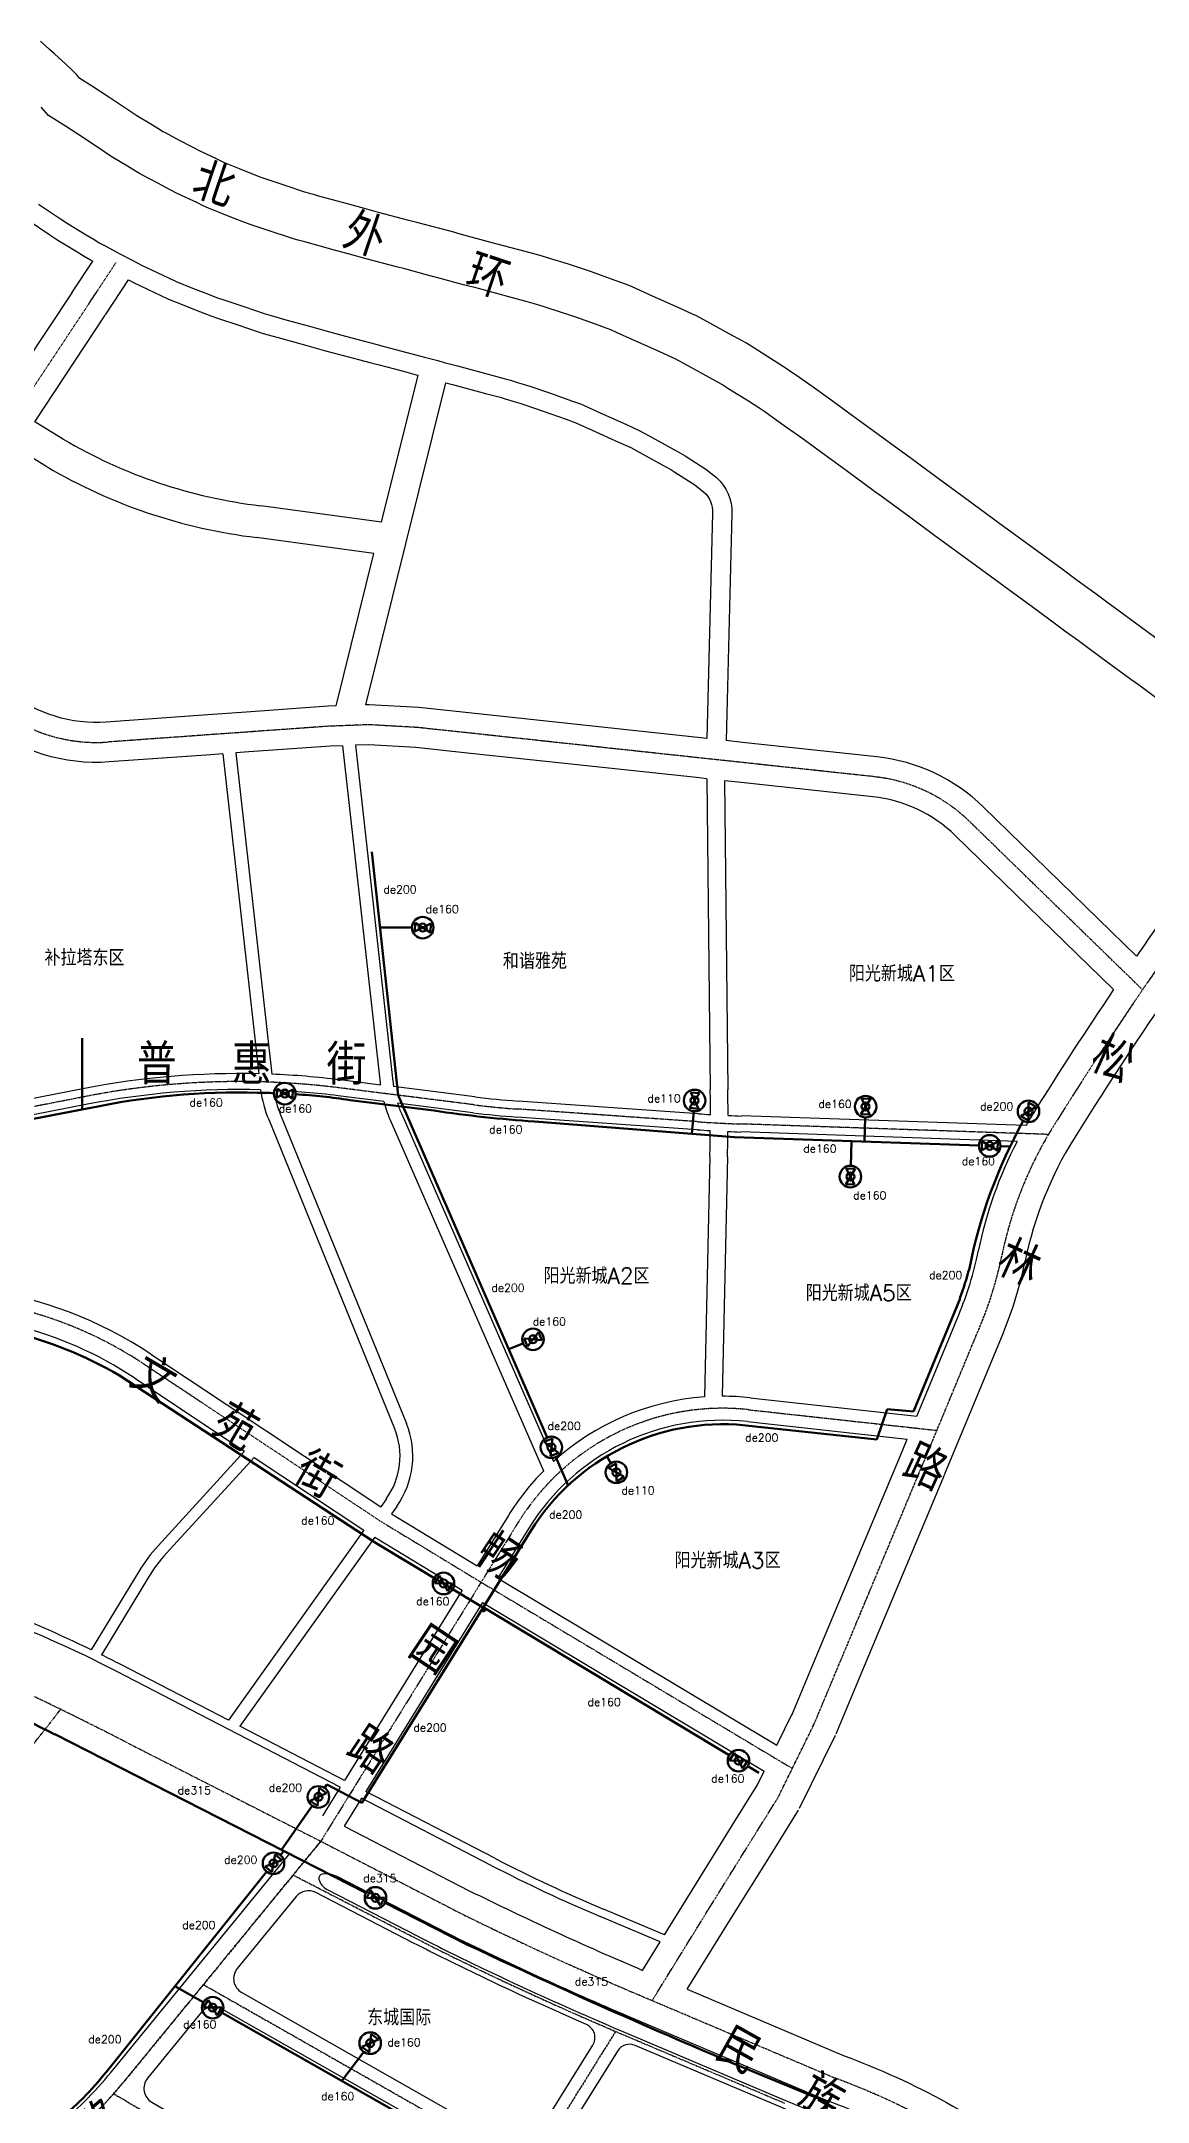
# Model space of a CAD drawing. Header units: millimetres. Extents: x 429861 to 37403537, y 4398138 to 8816131.
# Drawn here: x 445420 to 446804, y 4404598 to 4407173 of the extents above; entities that cross this region are included whole.
import ezdxf

# ---------------------------------------------------------------- set-up
doc = ezdxf.new("R2010")
doc.units = ezdxf.units.MM
doc.linetypes.add('CENTER', pattern=[2, 1.25, -0.25, 0.25, -0.25])
for name, color, linetype in [('中心线', 55, 'CENTER'), ('路名', 21, 'Continuous'), ('路网', 253, 'Continuous')]:
    doc.layers.add(name, color=color, linetype=linetype)
for name, color, linetype, lineweight in [('燃气周边建筑', 211, 'Continuous', 30), ('燃气标注(管)', 111, 'Continuous', 30), ('燃气标注(阀)', 2, 'Continuous', 30), ('燃气管(PE)', 5, 'Continuous', 100), ('燃气阀门(PE)', 6, 'Continuous', 50)]:
    doc.layers.add(name, color=color, linetype=linetype, lineweight=lineweight)
doc.styles.add('HZ', font='rs.shx', dxfattribs={"width": 0.8, "bigfont": 'hztxt.shx'})

# ---------------------------------------------------------------- blocks, each defined once
blk = doc.blocks.new('阀门PE')
at = {"layer": '燃气阀门(PE)'}
for p, q in [((-4.9, -2.8), (-4.9, 2.8)), ((-4.9, -2.8), (4.9, 2.8)), ((-4.9, 2.8), (4.9, -2.8)), ((4.9, 2.8), (4.9, -2.8))]:
    blk.add_line(p, q, dxfattribs=at)
for radius in [6.74, 2.47]:
    blk.add_circle((0, 0), radius, dxfattribs=at)

msp = doc.modelspace()

# ---------------------------------------------------------------- linework, layer by layer
at = {"color": 5, "lineweight": 100}
for p, q in [((445883.7, 4406065.1), (445843.9, 4406065.1)), ((445471.4, 4405837.7), (445471.4, 4405926.8)), ((446022.5, 4405545.5), (446004.7, 4405538.1)), ((445823.4, 4404660.3), (445796.2, 4404623.8))]:
    msp.add_line(p, q, dxfattribs=at)
at = {"layer": '中心线'}
for p, q in [((445479.6, 4406844.4), (445513.8, 4406896.3)), ((445379.7, 4406693.7), (445479.6, 4406844.4)), ((445630.3, 4406306.1), (445503.3, 4406297)), ((445678.2, 4406309.5), (445630.3, 4406306.1)), ((445780.4, 4406316.8), (445678.2, 4406309.5)), ((445830.2, 4406318.6), (445780.4, 4406316.8)), ((445890.4, 4406315.2), (445830.2, 4406318.6)), ((445956, 4406308.2), (445890.4, 4406315.2)), ((446242, 4406277.3), (445956, 4406308.2)), ((446294.1, 4406271.7), (446242, 4406277.3)), ((446462.3, 4406253.6), (446294.1, 4406271.7)), ((446796.9, 4405987.5), (446580.4, 4406198.1)), ((445961.2, 4405843.7), (445792.5, 4405864.9)), ((445476.2, 4405854.1), (445035.1, 4405768)), ((446241, 4405822.5), (446015.7, 4405838.4)), ((446679.4, 4405806.6), (446295.2, 4405819.7)), ((446552, 4405465.9), (446594.9, 4405569.5)), ((445549, 4405519.5), (445842.5, 4405324.5)), ((446304.6, 4405462.6), (446539.9, 4405436.8)), ((446522, 4405393.8), (446552, 4405465.9)), ((446421.8, 4405154.2), (446522, 4405393.8)), ((445842.5, 4405324.5), (445970.2, 4405247)), ((446016.9, 4405322.4), (445970.2, 4405247)), ((445970.2, 4405247), (445813.2, 4404993.5)), ((445970.2, 4405247), (446359.2, 4405014.3)), ((446386.2, 4405069.2), (446421.8, 4405154.2)), ((445403.7, 4405036), (445445.7, 4405089.4)), ((446341.3, 4404977.9), (446386.2, 4405069.2)), ((445526.7, 4405047), (445769.4, 4404923.5)), ((445813.2, 4404993.5), (445769.8, 4404923.4)), ((446309.6, 4404927), (446341.3, 4404977.9)), ((445523.1, 4404622.1), (445769.8, 4404923.4)), ((445769.4, 4404923.5), (445941.5, 4404834.9)), ((446254, 4404837.6), (446309.6, 4404927)), ((446184.2, 4404724.5), (446254, 4404837.6)), ((446166.4, 4404731.7), (446412.6, 4404627.4))]:
    msp.add_line(p, q, dxfattribs=at)
at = {"layer": '中心线', "ltscale": 2}
for p, q in [((445769.8, 4404923.4), (445523.1, 4404622.1)), ((445735.2, 4404881.1), (445888.8, 4404801.9)), ((445623, 4404744.2), (446210, 4404410.3)), ((446138.2, 4404685.6), (446064.9, 4404567.9)), ((446145.9, 4404682.4), (446349.4, 4404596.1)), ((445510.9, 4404607.8), (445647.4, 4404527.6))]:
    msp.add_line(p, q, dxfattribs=at)
at = {"layer": '中心线'}
for centre, radius, start, end in [((445489.1, 4406496.5), 200, 231.7044, 274.0945), ((446440.9, 4406054.7), 200, 45.7923, 83.8481), ((450871.3, 4403207.1), 4932.6, 141.8223, 148.0481), ((445667.9, 4404872.7), 1000, 82.8393, 101.0514), ((446085.8, 4406835.9), 1000, 262.8393, 265.9782), ((446346.2, 4407318.8), 1500, 265.9782, 268.0537), ((447106.2, 4405555.4), 495.3, 148.0481, 168.4364), ((446162.5, 4405748.5), 468, 337.5139, 348.4364), ((445270.7, 4405100.2), 503.2, 56.4232, 106.799), ((446272, 4405164.4), 300, 83.7435, 148.225), ((443425.9, 4400955.5), 4599.3, 62.8221, 64.8357), ((447832.6, 4408662.6), 4269.5, 243.7079, 247.0292), ((446096, 4403767.8), 916, 52.6703, 69.7818), ((445136.2, 4404938.9), 500, 308.8294, 320.6906)]:
    msp.add_arc(centre, radius, start, end, dxfattribs=at)
at = {"layer": '中心线', "ltscale": 2}
for centre, radius, start, end in [((447263.1, 4407468.6), 3000, 242.7354, 244.4825), ((447833, 4408662.6), 4323, 244.4826, 247.0292), ((445136.2, 4404938.9), 500, 308.8294, 320.6906)]:
    msp.add_arc(centre, radius, start, end, dxfattribs=at)
at = {"layer": '燃气管(PE)'}
for p, q in [((445833.7, 4406159.9), (445866.5, 4405855.6)), ((445095, 4405765.4), (445480, 4405839.4)), ((445806.3, 4405849.6), (445911, 4405836.5)), ((445866.5, 4405855.6), (446052.7, 4405428)), ((446236, 4405835.5), (446233.7, 4405807.3)), ((446037.1, 4405822.9), (446286.8, 4405803.1)), ((446450.4, 4405827.9), (446449.4, 4405797.7)), ((446286.8, 4405803.1), (446592.5, 4405792.9)), ((446432.2, 4405767.5), (446433.3, 4405798.2)), ((446619.4, 4405792), (446631.3, 4405791.6)), ((446510.5, 4405460.5), (446568.8, 4405601.8)), ((445518.1, 4405505.4), (445836.9, 4405297)), ((446477.6, 4405463.3), (446464.9, 4405425.5)), ((446477.6, 4405463.3), (446510.5, 4405460.5)), ((446289.3, 4405444.1), (446464.9, 4405425.5)), ((446063.4, 4405403.2), (446078.8, 4405367.9)), ((446132.3, 4405395.8), (446127.2, 4405404.4)), ((446027.1, 4405302.6), (445821, 4404971.4)), ((445836.9, 4405297), (445971.9, 4405216)), ((445973.8, 4405214.9), (446280.3, 4405031)), ((445970.7, 4405212), (445973.4, 4405210.3)), ((445973.4, 4405210.3), (445975.5, 4405213.8)), ((445437.3, 4405057), (445826.1, 4404858.7)), ((446303.5, 4405017.1), (446317.2, 4405008.9)), ((445774.4, 4404989.8), (445777.1, 4404994.2)), ((445777.1, 4404994.2), (445821, 4404971.4)), ((445759.1, 4404967.7), (445720.5, 4404912.6)), ((445719.2, 4404906.1), (445723.3, 4404911.1)), ((445501.7, 4404635.3), (445702, 4404885.3)), ((445850.1, 4404846.5), (445953.3, 4404793.9)), ((445622.9, 4404722.1), (445587.3, 4404742.2)), ((446196.1, 4404396.9), (445646.3, 4404708.8))]:
    msp.add_line(p, q, dxfattribs=at)
for centre, radius, start, end in [((445666.6, 4404963.6), 895.4, 88.4472, 102.0251), ((445680.9, 4404994.4), 864.4, 87.9859, 89.3441), ((445680.9, 4404994.4), 864.4, 81.662, 86.1997), ((446149.4, 4407450.5), 1631.6, 261.5975, 266.0514), ((447205.5, 4405515.5), 637.1, 151.0819, 168.8217), ((445939, 4405820.4), 666.6, 340.8661, 344.2153), ((445264.7, 4405072.6), 501.5, 59.6483, 93.4479), ((446272.8, 4405161), 283.6, 86.6626, 150.0415), ((444870, 4403943.7), 1249.4, 62.9971, 77.3674), ((449627.5, 4412581.4), 8610.7, 244.74186, 247.99938), ((445226.4, 4404849.5), 348.8, 307.6622, 322.1232)]:
    msp.add_arc(centre, radius, start, end, dxfattribs=at)
at = {"layer": '路网'}
for p, q in [((445458.7, 4406858.2), (445484.9, 4406897.9)), ((445500.5, 4406830.7), (445529.4, 4406874.5)), ((445369.4, 4406723.5), (445458.8, 4406858.3)), ((445412.1, 4406697.3), (445500.4, 4406830.6)), ((445826.2, 4406343.4), (445926.1, 4406746.1)), ((445845.7, 4406571.6), (445891.3, 4406755.5)), ((445448.3, 4406675.2), (445412.1, 4406697.3)), ((445427.3, 4406641.1), (445389.7, 4406664.1)), ((445845.7, 4406571.6), (445694.8, 4406592.2)), ((445836, 4406532.6), (445689.4, 4406552.6)), ((445788.8, 4406342.1), (445836, 4406532.6)), ((445647.4, 4406282.2), (445692.2, 4405882.4)), ((445663.4, 4406283.4), (445708.4, 4405881.9)), ((445797, 4406292.4), (445844, 4405871)), ((445813, 4406293), (445859.9, 4405872.8)), ((446252.5, 4406251), (446256.6, 4405862.3)), ((446274.5, 4406248.7), (446278.6, 4405862.5)), ((445474.3, 4405863.9), (445064.5, 4405783.9)), ((445844.3, 4405868.4), (445793.8, 4405874.8)), ((445962.4, 4405853.6), (445860.8, 4405866.4)), ((445478.1, 4405844.3), (445059.6, 4405762.6)), ((445848.4, 4405847.8), (445791.3, 4405855)), ((445959.9, 4405833.8), (445865.8, 4405845.6)), ((446241.7, 4405832.5), (446016.4, 4405848.3)), ((445704.6, 4405825.1), (445862, 4405439.3)), ((445719.4, 4405831.2), (445876.8, 4405445.4)), ((445856.2, 4405825.7), (446048.3, 4405386.2)), ((445870.9, 4405832.1), (446060.6, 4405398)), ((446240.3, 4405812.5), (446015, 4405828.4)), ((446640.3, 4405798), (446294.9, 4405809.7)), ((446651.1, 4405817.6), (446295.6, 4405829.7)), ((446256.1, 4405779.1), (446249.3, 4405478.6)), ((446278.1, 4405778.6), (446271.3, 4405479.4)), ((446524.3, 4405477.4), (446567.2, 4405581)), ((446579.8, 4405454.4), (446622.6, 4405558)), ((445557.3, 4405531.9), (445844.6, 4405341.2)), ((445537.4, 4405502), (445674.5, 4405410.9)), ((446306.3, 4405477.5), (446514.8, 4405454.7)), ((446514.8, 4405454.7), (446524.3, 4405477.4)), ((446303, 4405447.7), (446502.8, 4405425.8)), ((446549.7, 4405382.3), (446579.7, 4405454.4)), ((446494.3, 4405405.3), (446502.8, 4405425.8)), ((445674.5, 4405410.9), (445566.4, 4405292.6)), ((445686.3, 4405403.1), (445576.8, 4405283.2)), ((445686.3, 4405403.1), (445823.7, 4405311.9)), ((446394.1, 4405165.8), (446494.3, 4405405.4)), ((446449.5, 4405142.6), (446549.7, 4405382.2)), ((445851.7, 4405351.1), (445844.6, 4405341.2)), ((445864.7, 4405341.8), (445858.1, 4405332.6)), ((445858.1, 4405332.6), (445965.3, 4405267.6)), ((446004.2, 4405330.3), (445965.3, 4405267.6)), ((445823.7, 4405311.9), (445654.2, 4405074.5)), ((445837.2, 4405303.2), (445668.6, 4405067)), ((445837.2, 4405303.2), (445946.4, 4405237)), ((446029.7, 4405314.5), (445991, 4405252.1)), ((445542.3, 4405260.4), (445482.9, 4405162.5)), ((445554.3, 4405253.2), (445495.5, 4405156.4)), ((445991, 4405252.1), (446340, 4405043.3)), ((445946.4, 4405237), (445799.2, 4404999.4)), ((445972.1, 4405221.5), (445826, 4404985.6)), ((445972.1, 4405221.5), (446324.1, 4405010.9)), ((446358.5, 4405080.8), (446394.1, 4405165.8)), ((445654.2, 4405074.5), (445519.6, 4405144.1)), ((446413.8, 4405057.6), (446449.5, 4405142.6)), ((445793.9, 4404990.9), (445515, 4405135.3)), ((445799.2, 4404999.4), (445668.6, 4405067)), ((446340, 4405043.3), (446359.2, 4405082.4)), ((446368.2, 4404964.7), (446413.1, 4405055.9)), ((446314.4, 4404991.2), (446324.1, 4405010.9)), ((445793.9, 4404990.9), (445771.8, 4404955.1)), ((445987.4, 4404902), (445826, 4404985.6)), ((446284.1, 4404942.8), (446315.8, 4404993.8)), ((445820.7, 4404977.1), (445799, 4404942.1)), ((445982.8, 4404893.2), (445820.7, 4404977.1)), ((446335.1, 4404911.1), (446366.8, 4404962.1)), ((446228.5, 4404853.5), (446284.1, 4404942.8)), ((446279.4, 4404821.8), (446335.1, 4404911.1)), ((446194, 4404797.6), (446119.1, 4404829.2)), ((446199.3, 4404806.2), (446123, 4404838.5)), ((446199.3, 4404806.2), (446228.4, 4404853.4)), ((446227.9, 4404738.3), (446279.5, 4404821.8)), ((446172, 4404762), (446194, 4404797.6))]:
    msp.add_line(p, q, dxfattribs=at)
at = {"layer": '路网', "ltscale": 3, "flags": 128}
for points in [[(446818, 4406423.5), (446788.2, 4406445.4), (446767.6, 4406460.5), (446752.5, 4406471.7), (446737.3, 4406482.9), (446715.4, 4406499), (446694.7, 4406514.2), (446682.6, 4406523.1), (446625, 4406565.2, 0.000148), (446625, 4406565.2), (446571.2, 4406604.5), (446541.5, 4406626.3), (446505.9, 4406652.5), (446497.4, 4406658.7, 0.000121), (446497.4, 4406658.7), (446461.8, 4406684.8), (446434.4, 4406704.8), (446406.2, 4406725.4), (446383.8, 4406741.3), (446371.3, 4406750.1), (446365.6, 4406754.1), (446358.7, 4406759), (446351.3, 4406764), (446336.4, 4406773.4), (446310.9, 4406789.6), (446301.8, 4406795.4), (446297.3, 4406797.9), (446280.4, 4406807.2), (446257, 4406820), (446239.3, 4406829.7), (446234.5, 4406831.9), (446217.4, 4406839.6), (446184.6, 4406854.4), (446163.7, 4406863.7), (446155.3, 4406867.5), (446143.6, 4406871.9), (446137.8, 4406874), (446108.1, 4406884.5), (446081.8, 4406893.5), (446072.8, 4406896.2), (446064.1, 4406898.9), (446052, 4406902.7), (446042.4, 4406905.3), (446025.2, 4406909.9), (445982.3, 4406921.5), (445965.7, 4406926), (445957.7, 4406928.1), (445940.9, 4406932.7), (445935.9, 4406934), (445918.4, 4406938.6), (445890, 4406946.2), (445879.6, 4406948.9), (445842, 4406958.9), (445824.2, 4406963.6), (445801.3, 4406970), (445765.7, 4406979.8), (445762.3, 4406980.8), (445757.5, 4406982.1), (445751.4, 4406983.8), (445749.7, 4406984.3), (445725.4, 4406992.5), (445700.3, 4407000.8), (445695.3, 4407002.5), (445681.4, 4407008), (445668.1, 4407013.2), (445653.6, 4407019), (445648.6, 4407021.4), (445640.2, 4407025.4), (445618, 4407035.8), (445608.6, 4407040.7), (445594, 4407048.5), (445574.8, 4407058.6), (445572.5, 4407059.7), (445569.3, 4407061.7), (445559.2, 4407067.8), (445539.9, 4407079.5), (445533.4, 4407083.9), (445504.9, 4407103), (445483.1, 4407117.1, 0.000017), (445483.1, 4407117.1), (445468.6, 4407126.4), (445464.3, 4407131.1), (445459.4, 4407136.4), (445451.1, 4407144), (445436.9, 4407157), (445430.8, 4407162.6), (445419.5, 4407172.8)], [(446813.3, 4406352.5), (446793, 4406367.5), (446782.5, 4406375.1), (446752.7, 4406397), (446732.1, 4406412.2), (446716.9, 4406423.3, -0.000115), (446716.9, 4406423.4), (446701.7, 4406434.5, -0.000055), (446701.7, 4406434.5), (446679.8, 4406450.6), (446659.1, 4406465.9), (446647.1, 4406474.7), (446589.6, 4406516.7), (446535.7, 4406556.1), (446506, 4406577.9), (446470.4, 4406604.1), (446461.9, 4406610.3), (446426.4, 4406636.3), (446399, 4406656.4), (446371.2, 4406676.7), (446349.2, 4406692.3), (446336.8, 4406701), (446331.1, 4406705), (446324.7, 4406709.6), (446318.4, 4406713.8), (446304.3, 4406722.8), (446278.7, 4406739), (446270.9, 4406743.9), (446268.1, 4406745.5), (446251.5, 4406754.6), (446228.2, 4406767.4), (446212.6, 4406776), (446209.9, 4406777.2), (446192.8, 4406784.9), (446159.9, 4406799.7), (446139.2, 4406809), (446132.4, 4406812), (446123, 4406815.6), (446117.8, 4406817.4), (446088.4, 4406827.8), (446063.2, 4406836.4), (446055.1, 4406838.9), (446046.4, 4406841.6), (446035.1, 4406845.1), (446026.6, 4406847.4), (446009.6, 4406852), (445966.7, 4406863.6), (445950, 4406868.1), (445942.1, 4406870.2), (445925.4, 4406874.7), (445920.5, 4406876), (445903.1, 4406880.6), (445874.6, 4406888.2), (445864.3, 4406890.9), (445826.5, 4406900.9), (445808.4, 4406905.8), (445785.3, 4406912.1), (445749.7, 4406922), (445746.3, 4406922.9), (445741.5, 4406924.2), (445733.9, 4406926.4), (445730.7, 4406927.4), (445706.4, 4406935.6), (445681.3, 4406943.9), (445674.8, 4406946.1), (445659.4, 4406952.2), (445646.1, 4406957.4), (445629.4, 4406964), (445622.7, 4406967.3), (445614.6, 4406971.1), (445591.2, 4406982.1), (445580.6, 4406987.7), (445566, 4406995.4), (445546.8, 4407005.5), (445543, 4407007.5), (445538.2, 4407010.4), (445528.1, 4407016.5), (445507.7, 4407028.9), (445500, 4407034), (445472, 4407052.9), (445450.6, 4407066.6), (445429.5, 4407080.2), (445420.1, 4407090.5)], [(445799, 4404942.1), (445955.4, 4404861.5, 0.014062), (446172, 4404762, 0.014062)], [(445221.9, 4404420.3, 0.076704), (445348.6, 4404493.6), (445437.2, 4404564.9, 0.0518), (445507.6, 4404634.8), (445731.6, 4404908.3)]]:
    msp.add_lwpolyline(points, format="xyb", dxfattribs=at)
at = {"layer": '路网'}
for points in [[(445185.5, 4407157.7), (445198.8, 4407140.6), (445207.6, 4407130.2), (445220.4, 4407115.3), (445228.5, 4407105.9), (445236.1, 4407097.1), (445253.8, 4407078.3), (445262.3, 4407069.2), (445269.1, 4407062.5), (445280.2, 4407051.7), (445293.1, 4407039.1), (445306.7, 4407026.7), (445312.8, 4407021.1), (445327, 4407008.2), (445329.6, 4407005.8), (445348.7, 4406984.8), (445383.4, 4406962.4), (445403.8, 4406949.3), (445431, 4406931), (445441.1, 4406924.3), (445463.9, 4406910.5), (445473.9, 4406904.4), (445481.9, 4406899.5), (445484.9, 4406897.9)], [(445529.4, 4406874.5), (445535.7, 4406871.1), (445561.9, 4406858.8), (445569.1, 4406855.4), (445579.3, 4406850.4), (445600.7, 4406842), (445614, 4406836.8), (445632.4, 4406829.5), (445642, 4406826.3), (445667.1, 4406817.9), (445691.4, 4406809.8), (445697.7, 4406807.7), (445708.5, 4406804.7), (445716.6, 4406802.5), (445752.3, 4406792.6), (445775.8, 4406786.1), (445794.6, 4406781.1), (445832.6, 4406771), (445842.9, 4406768.3), (445871.3, 4406760.8), (445888.8, 4406756.1), (445891.3, 4406755.5)]]:
    msp.add_lwpolyline(points, dxfattribs=at)
for points in [[(445417, 4406969.3), (445444.4, 4406950.9), (445454, 4406944.5), (445476.3, 4406931), (445486.4, 4406924.9), (445493.7, 4406920.4), (445500.2, 4406917), (445519.4, 4406906.9), (445533.9, 4406899.2), (445546.5, 4406892.6), (445572.1, 4406880.6), (445579.5, 4406877.1), (445589, 4406872.4), (445609.5, 4406864.4), (445622.8, 4406859.1), (445640.6, 4406852.1), (445649.6, 4406849.1), (445674.7, 4406840.7), (445699, 4406832.6), (445704.7, 4406830.7), (445714.9, 4406827.9), (445723, 4406825.6), (445758.7, 4406815.8), (445782.1, 4406809.3), (445800.8, 4406804.3), (445838.7, 4406794.2), (445849, 4406791.5), (445877.5, 4406784), (445894.9, 4406779.3), (445899.6, 4406778.1), (445916.1, 4406773.7), (445924, 4406771.5), (445940.7, 4406767), (445983.6, 4406755.5), (446000.3, 4406750.9), (446007.1, 4406749.1), (446016.9, 4406746), (446025.6, 4406743.3), (446032.3, 4406741.3), (446055.6, 4406733.3), (446084.6, 4406723.1), (446094.2, 4406719.6), (446098.2, 4406717.8), (446118.9, 4406708.5), (446151.7, 4406693.7), (446167.9, 4406686.4), (446180.1, 4406679.7), (446203.5, 4406666.9), (446219.4, 4406658.2), (446225.1, 4406654.5), (446251.2, 4406638), (446264.2, 4406627.7, -0.226414), (446283.6, 4406582.3), (446276.3, 4406298.8)], [(445926.1, 4406746.1), (445934.4, 4406743.9), (445977.3, 4406732.3), (445994, 4406727.8), (446000.4, 4406726), (446009.9, 4406723.1), (446018.6, 4406720.4), (446024.9, 4406718.5), (446047.7, 4406710.7), (446076.5, 4406700.5), (446085.2, 4406697.3), (446088.4, 4406695.9), (446109, 4406686.6), (446141.9, 4406671.8), (446157.2, 4406664.9), (446168.6, 4406658.7), (446192, 4406645.8), (446207.2, 4406637.5), (446212.3, 4406634.3), (446237.3, 4406618.4), (446248.7, 4406609.3, -0.223545), (446259.6, 4406583.1), (446252.3, 4406301.4)]]:
    msp.add_lwpolyline(points, format="xyb", dxfattribs=at)
at = {"layer": '路网', "flags": 128}
for points in [[(445788.8, 4406342.1), (445779, 4406341.8), (445676.4, 4406334.4), (445628.5, 4406331), (445501.6, 4406321.9, -0.187101), (445380.6, 4406359.1), (445251, 4406461.5)], [(446227.9, 4404738.3), (446424, 4404655.2, -0.074609), (446670.1, 4404519.9), (446993.1, 4404273.6, 0.385381), (447026.5, 4404276.4), (447203.4, 4404465.9, 0.192166), (447411.8, 4405001.3, -0.177684), (447623.4, 4405593.3, 0.350363), (447624, 4405624.5), (447007.7, 4406430.2)], [(445647.4, 4406282.2), (445632.1, 4406281.1), (445505.1, 4406272.1, -0.187101), (445349.6, 4406319.9), (445222.7, 4406420.1)], [(446252.3, 4406301.4), (446244.7, 4406302.2), (445958.6, 4406333, 0.000004), (445958.6, 4406333), (445892.5, 4406340.1), (445830.4, 4406343.6), (445826.2, 4406343.4)], [(446789.4, 4406029.6), (446597.8, 4406216, 0.167593), (446465, 4406278.4), (446296.8, 4406296.6), (446276.3, 4406298.8)], [(446760.8, 4405987.7), (446562.9, 4406180.2, 0.167593), (446459.7, 4406228.7), (446291.4, 4406246.9), (446274.5, 4406248.7)], [(446959.1, 4404224.1), (446633.7, 4404472.2, 0.075005), (446402, 4404599.4), (446155.1, 4404704, -0.014508), (445928.4, 4404808), (445790.1, 4404879.2, 0.16231), (445771.4, 4404882.1, 0.439713), (445767.4, 4404875.9, 0.213377), (445777.6, 4404863.2), (445890.4, 4404805, 0.007624), (445972.3, 4404764.4, 0.011112), (446147.3, 4404685.6), (446350.8, 4404599.3, 0.005842), (446415.7, 4404572.7, -0.063867), (446608.5, 4404466.1), (446620.3, 4404457.4), (446943.4, 4404210.9, 0.288489), (446964.7, 4404208.9, 0.29113), (446959.1, 4404224.1)], [(445866.9, 4404388.2, 0.41836), (445895.3, 4404390.4), (445983.4, 4404494.7, 0.469311), (445978, 4404525), (445645.7, 4404714, 0.365573), (445620.3, 4404709.3), (445553.1, 4404627.1, 0.460383), (445558.4, 4404597.2), (445655, 4404540.5, -0.046201), (445866.9, 4404388.2)]]:
    msp.add_lwpolyline(points, format="xyb", dxfattribs=at)
for points in [[(445797, 4406292.4), (445781.7, 4406291.8), (445680, 4406284.6), (445663.4, 4406283.4)], [(446252.5, 4406251), (446239.4, 4406252.5), (445953.3, 4406283.3), (445888.4, 4406290.3), (445829.9, 4406293.5), (445813, 4406293)]]:
    msp.add_lwpolyline(points, dxfattribs=at)
at = {"layer": '路网', "ltscale": 2, "const_width": 0.00001}
for points in [[(445397.7, 4405144.3, -0.017856), (445496.4, 4405097.6), (445771.8, 4404955.1)], [(445060.2, 4404675.6), (445078.1, 4404689, 0.013388), (445083.2, 4404693), (445147.5, 4404746.6, 0.052404), (445377.2, 4404982.8), (445413.1, 4405028.6), (445437.8, 4405059.9)], [(445437.8, 4405059.9, -0.005912), (445468.8, 4405044.3), (445731.6, 4404908.3)]]:
    msp.add_lwpolyline(points, format="xyb", dxfattribs=at)
at = {"layer": '路网', "flags": 128}
for points in [[(445968, 4404755.4, -0.007624), (445885.8, 4404796.1), (445763.5, 4404859.2, 0.353899), (445738.9, 4404854.1), (445665.3, 4404764.2, 0.464587), (445670.9, 4404734.2), (446004.2, 4404544.6, 0.361182), (446029.4, 4404549.1), (446052.8, 4404576.7), (446109.8, 4404668.3, 0.457422), (446101.7, 4404694.3, -0.008489)], [(446234.5, 4404410.2, 0.417901), (446262.8, 4404414), (446285.2, 4404443.7), (446358.9, 4404562.5, 0.46065), (446350.6, 4404588.6, -0.000333), (446346.9, 4404590.1), (446162.9, 4404668.1, 0.369302), (446140.6, 4404661.1), (446077.1, 4404559), (446060.7, 4404539.7, 0.469311), (446066.1, 4404509.4), (446218.3, 4404422.8)]]:
    msp.add_lwpolyline(points, format="xyb", close=True, dxfattribs=at)
at = {"layer": '路网'}
for centre, radius, start, end in [((445769.9, 4407223.4), 635.6, 239.5619, 263.1825), ((445769.9, 4407223.4), 675.6, 239.5619, 263.1825), ((450871.3, 4403207.1), 4962.6, 142.1689, 145.3374), ((450882.5, 4403199.7), 4916.1, 142.1597, 148.0439), ((450871.3, 4403207.1), 4962.6, 145.9233, 148.0481), ((445667.9, 4404872.7), 1010, 88.6211, 101.0514), ((445667.9, 4404872.7), 990, 88.4586, 101.0514), ((445850.9, 4405884.8), 158, 188.186, 202.1935), ((445667.9, 4404872.7), 1010, 82.8393, 87.704), ((445667.9, 4404872.7), 990, 82.8393, 87.516), ((445850.9, 4405884.8), 142, 189.3497, 202.1935), ((446000, 4405888.6), 157, 186.4243, 187.3661), ((446000, 4405888.6), 141, 186.4243, 189.0575), ((443767.8, 4405835.8), 2489, 359.9019, 0.6099), ((443767.8, 4405835.8), 2511, 359.8763, 0.6099), ((446000, 4405888.6), 157, 195.0629, 203.616), ((446000, 4405888.6), 141, 197.7459, 203.616), ((446085.8, 4406835.9), 1010, 262.8393, 265.9782), ((446085.8, 4406835.9), 990, 262.8393, 265.9782), ((447106.2, 4405555.4), 525.3, 148.0481, 150.0557), ((446346.2, 4407318.8), 1510, 265.9782, 266.6012), ((446346.2, 4407318.8), 1490, 265.9782, 266.5599), ((443767.8, 4405835.8), 2489, 358.6955, 359.4409), ((443767.8, 4405835.8), 2511, 358.6955, 359.4196), ((446346.2, 4407318.8), 1510, 267.4367, 268.0537), ((446346.2, 4407318.8), 1490, 267.407, 268.0537), ((447106.2, 4405555.4), 525.3, 152.4995, 168.4364), ((447106.2, 4405555.4), 465.3, 148.0481, 168.4364), ((446162.5, 4405748.5), 438, 337.5139, 348.4364), ((446162.5, 4405748.5), 498, 337.5139, 348.4364), ((445270.7, 4405100.3), 518.2, 56.423, 106.7813), ((445270.8, 4405100.4), 482, 56.4192, 95.4546), ((446272, 4405164.4), 315, 94.1267, 132.1298), ((446272, 4405164.4), 315, 83.7435, 90.1171), ((446272, 4405164.4), 285, 83.7435, 148.225), ((445776.8, 4405404.6), 92, 324.4784, 22.1934), ((445776.8, 4405404.6), 108, 324.4784, 22.1934), ((446272, 4405164.4), 315, 135.2285, 148.225), ((445719.2, 4405153), 207, 137.5824, 148.7357), ((445719.2, 4405153), 193, 137.5824, 148.7357), ((444795.7, 4403745.4), 1565, 62.6376, 75.9784), ((444795.7, 4403745.4), 1575, 64.1319, 73.811), ((444795.7, 4403745.4), 1575, 62.6376, 63.6206), ((446869, 4406605.4), 1928, 242.6376, 247.1117), ((446869, 4406605.4), 1918, 242.6376, 247.1117)]:
    msp.add_arc(centre, radius, start, end, dxfattribs=at)

# ---------------------------------------------------------------- block references
at = {"layer": '燃气阀门(PE)'}
for p, xscale, yscale, zscale, rotation in [((445897.2, 4406065.1), 1.999999999985823, 1.999999999985818, 1.999999999985823, 356.9265369022047), ((445724.8, 4405857.7), 1.999999999985823, 1.999999999985823, 1.999999999985823, 356.9265369022047), ((446237, 4405849), 1.999999999764793, 1.999999999764793, 1.999999999764793, 265.4795060954275), ((446450.8, 4405841.4), 2.000000000070291, 2.000000000070291, 2.000000000070291, 268.0840859728781), ((446654.4, 4405835.4), 1.999999999558998, 1.999999999558998, 1.999999999558998, 240.9743712292484), ((446605.9, 4405792.4), 2.000000000003967, 2.000000000003967, 2.000000000003967, 358.0840859798013), ((446431.8, 4405754), -2.000000000989417, 2.000000000025387, 2.000000000070291, 268.0840859837697), ((446035, 4405550.6), 1.999999999923073, 2.000000000035878, 2.000000000003967, 23.67558491284877), ((446058, 4405415.6), 2.000000000016299, 2.000000000016299, 2.000000000016299, 293.5214820975844), ((446139.3, 4405384.3), 2.000000000372499, 2.000000000372499, 2.000000000372499, 120.8822187328147), ((445923.2, 4405245.5), 2.000000000020938, 2.000000000020947, 2.000000000020938, 329.0387995760191), ((446291.9, 4405024), 2.000000000020938, 2.000000000020938, 2.000000000020938, 329.0387995760191), ((445766.8, 4404978.7), 1.999999999809355, 1.999999999809355, 1.999999999809355, 234.9582538685085), ((445710.6, 4404895.7), 2.000000000115796, 2.000000000115796, 2.000000000115796, 50.44674830471123), ((445838.1, 4404852.6), 2.000000000037073, 2.000000000037073, 2.000000000037073, 332.9872165396782), ((445634.6, 4404715.4), 1.999999999808118, 1.999999999808118, 1.999999999808118, 330.4320785748553), ((445831.5, 4404671), 2.000000000261307, 2.000000000679486, 1.999999999808118, 234.0256721261817)]:
    msp.add_blockref('阀门PE', p, dxfattribs=dict(at, xscale=xscale, yscale=yscale, zscale=zscale, rotation=rotation))

# ---------------------------------------------------------------- texts
at = {"layer": '燃气周边建筑', "style": 'HZ'}
for s, p in [('补拉塔东区', (445424.4, 4406017.4)), ('和谐雅苑', (445997.4, 4406013.3)), ('阳光新城A1区', (446429.9, 4405997.7)), ('阳光新城A2区', (446048.2, 4405619.9)), ('阳光新城A5区', (446375.9, 4405598.5)), ('阳光新城A3区', (446212, 4405264.3)), ('东城国际', (445827.7, 4404693.2))]:
    msp.add_text(s, height=20, dxfattribs=at).set_placement(p)
at = {"layer": '燃气标注(管)', "style": 'HZ'}
for s, p in [('de200', (445848, 4406107.8)), ('de160', (445605.6, 4405841.4)), ('de160', (445980.2, 4405807.9)), ('de160', (446372.9, 4405783.9)), ('de200', (446530.1, 4405625.8)), ('de200', (445983, 4405609.9)), ('de200', (446300.2, 4405422.7)), ('de160', (445745.2, 4405319.1)), ('de200', (446055.1, 4405326.5)), ('de160', (446103.2, 4405092.3)), ('de200', (445885.5, 4405060.3)), ('de315', (445590.8, 4404981.9)), ('de200', (445596.5, 4404813.6)), ('de315', (446087.3, 4404743)), ('de200', (445479.1, 4404670.8)), ('de160', (445770.1, 4404599.6))]:
    msp.add_text(s, height=10, dxfattribs=at).set_placement(p)
at = {"layer": '燃气标注(管)', "color": 2, "style": 'HZ'}
msp.add_text('de160', height=10, dxfattribs=at).set_placement((445853, 4404667))
at = {"layer": '燃气标注(阀)', "style": 'HZ'}
for s, p in [('de160', (445900.7, 4406083.2)), ('de160', (445717.2, 4405833.9)), ('de110', (446178.1, 4405846.7)), ('de160', (446391.8, 4405839.7)), ('de200', (446593.8, 4405836.6)), ('de160', (446571, 4405768.2)), ('de160', (446435.2, 4405725.5)), ('de160', (446034.6, 4405567.8)), ('de200', (446053.2, 4405437.3)), ('de110', (446145.5, 4405356.8)), ('de160', (445889, 4405218.2)), ('de200', (445704.8, 4404985.2)), ('de160', (446257.7, 4404996.7)), ('de200', (445648.9, 4404895.1)), ('de315', (445822.8, 4404872.1)), ('de160', (445597.7, 4404689.5))]:
    msp.add_text(s, height=10, dxfattribs=at).set_placement(p)
at = {"layer": '路名', "style": 'HZ'}
for s, rotation, p in [('北    外   环', 341.3978, (445604.7, 4406978.5)), ('普  惠  街', 359.9059, (445539.7, 4405869.3)), ('松', 335.4413, (446727.1, 4405887.8)), ('林', 335.4413, (446609.7, 4405633.5)), ('文  苑  街', 329.6164, (445526.8, 4405492.5)), ('路', 335.4413, (446492.7, 4405378.4)), ('畅', 326.3545, (445957.6, 4405272.5)), ('园', 326.3545, (445874.9, 4405155.5)), ('路', 326.3545, (445797.2, 4405030.3)), ('民  族  东  街', 330.7138, (446258.7, 4404652)), ('森林北环路', 40.3236, (445340.4, 4404406.9))]:
    msp.add_text(s, height=50, rotation=rotation, dxfattribs=at).set_placement(p)

doc.saveas('drawing.dxf')
